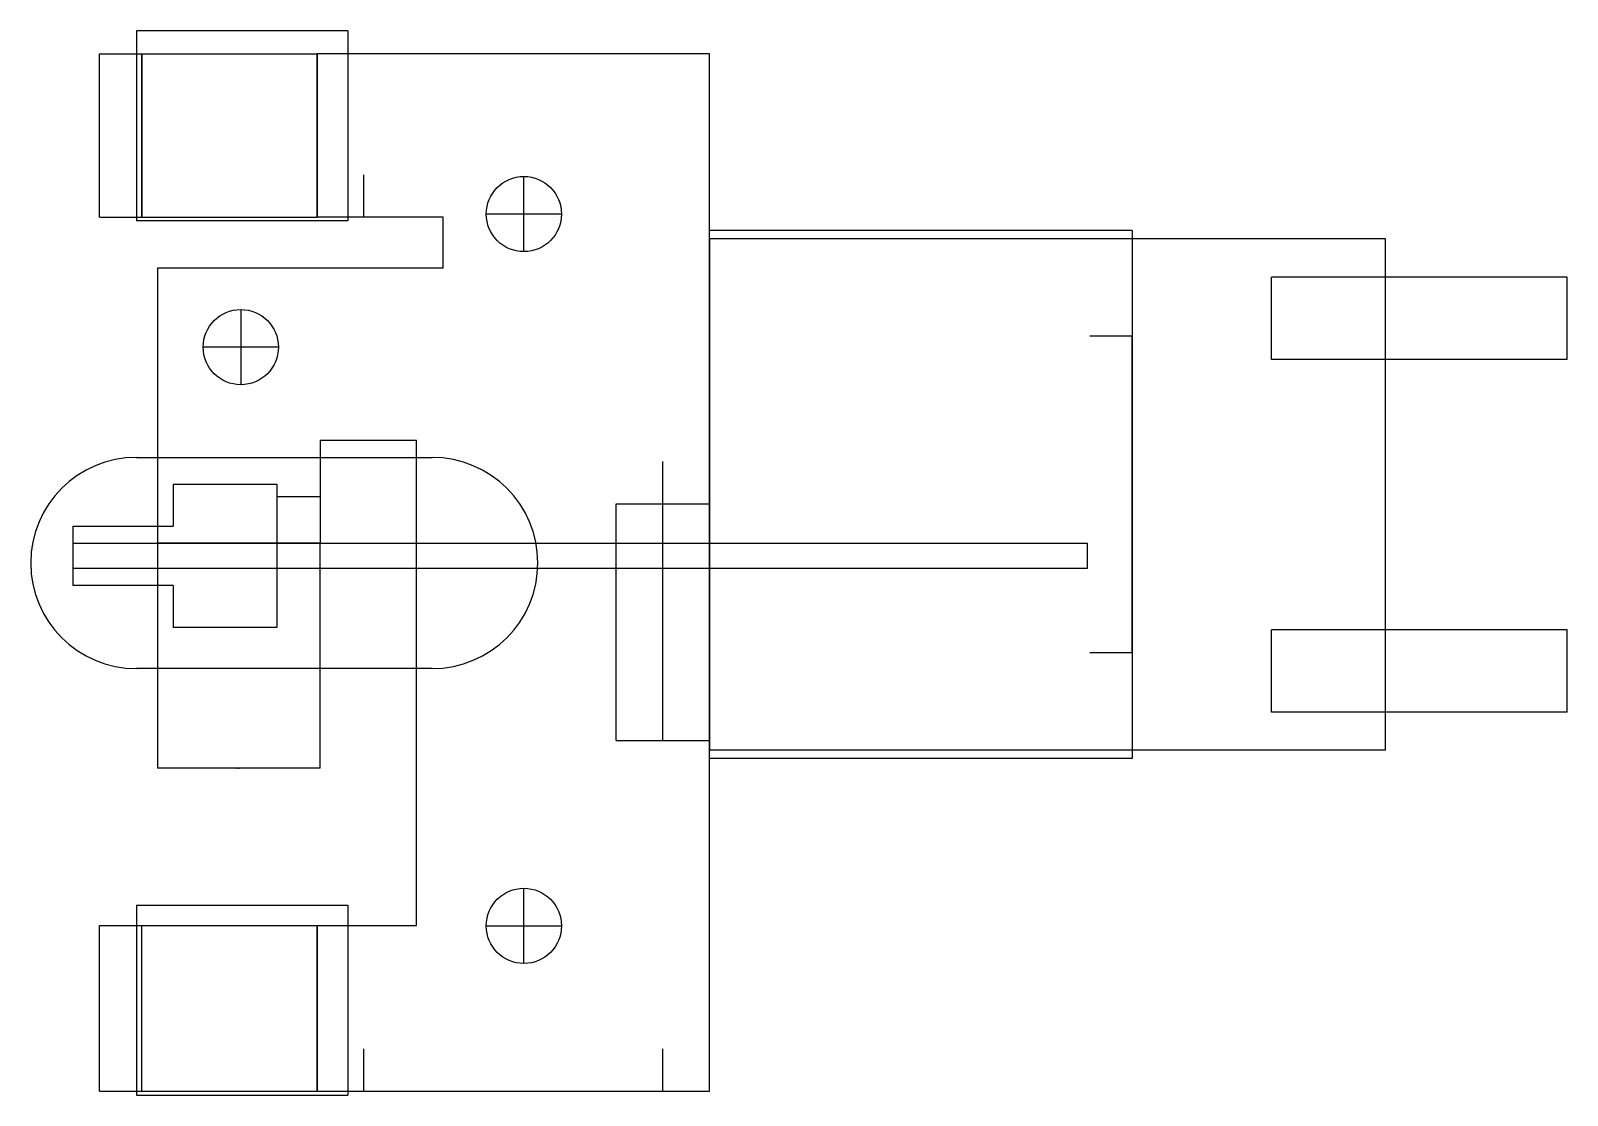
# Model space of a CAD drawing. Header units: inches. Extents: x -0.3 to 3.34, y -0.01 to 2.51.
import ezdxf

# ---------------------------------------------------------------- set-up
doc = ezdxf.new("R2010")
doc.units = ezdxf.units.IN
doc.header["$MEASUREMENT"] = 0
doc.linetypes.add('ACAD_ISO10W100', pattern=[18, 12, -3, 0, -3])
doc.linetypes.add('DOT', pattern=[6.35, 0, -6.35])
for name, color, linetype, lineweight, true_color in [('Bolts', 253, 'Continuous', 25, 0xa0a0a4), ('Center Locations', 253, 'ACAD_ISO10W100', 25, 0xa0a0a4), ('Kicker', 6, 'Continuous', 25, 0xff00ff), ('Leaf Switch', 56, 'Continuous', 25, 0x808000), ('Plastics', 5, 'Continuous', 25, 0x0000ff), ('Plastics ... Solder Lugs', 253, 'Continuous', 25, 0xa0a0a4), ('Playfield Cutout', 1, 'Continuous', 25, 0xff0000), ('Profile', 4, 'Continuous', 25, 0x00ffff), ('Profile ... Hidden Profile', 4, 'DOT', 25, 0x00ffff)]:
    doc.layers.add(name, color=color, linetype=linetype, lineweight=lineweight, true_color=true_color)
doc.layers.add('Mount Holes', color=7, linetype='Continuous', lineweight=25)

msp = doc.modelspace()

# ---------------------------------------------------------------- linework, layer by layer
at = {"layer": 'Bolts'}
for p, q in [((-0.137, 2.069), (-0.137, 2.455)), ((-0.137, 2.455), (-0.037, 2.455)), ((-0.037, 2.455), (-0.037, 2.069)), ((-0.137, 2.069), (-0.037, 2.069)), ((0, 1.297), (0, 0.764)), ((0, 1.297), (0.385, 1.297)), ((0.385, 0.764), (0.385, 1.297)), ((0.385, 0.764), (0, 0.764)), ((-0.137, 0), (-0.137, 0.392)), ((-0.137, 0.392), (-0.037, 0.392)), ((-0.037, 0), (-0.037, 0.392)), ((-0.137, 0), (-0.037, 0))]:
    msp.add_line(p, q, dxfattribs=at)
for p in [(0.1875, 0.764), (0.1875, 0.764), (0.1925, 0.764)]:
    msp.add_point(p, dxfattribs=at)
at = {"layer": 'Center Locations'}
for p, q in [((0.867, 1.987), (0.867, 2.165)), ((0.956, 2.076), (0.778, 2.076)), ((0.197, 1.85), (0.197, 1.672)), ((0.286, 1.761), (0.108, 1.761)), ((0.867, 0.302), (0.867, 0.48)), ((0.778, 0.391), (0.956, 0.391))]:
    msp.add_line(p, q, dxfattribs=at)
at = {"layer": 'Kicker'}
for p, q in [((-0.2, 1.297), (-0.2, 1.237)), ((-0.2, 1.297), (2.2, 1.297)), ((2.2, 1.297), (2.2, 1.237)), ((2.2, 1.237), (-0.2, 1.237))]:
    msp.add_line(p, q, dxfattribs=at)
at = {"layer": 'Leaf Switch'}
for p, q in [((-0.037, 2.069), (-0.037, 2.455)), ((-0.037, 2.455), (0.378, 2.455)), ((0.378, 2.455), (0.378, 2.069)), ((-0.037, 2.069), (0.378, 2.069)), ((-0.037, 0), (-0.037, 0.392)), ((-0.037, 0.392), (0.378, 0.392)), ((0.378, 0.392), (0.378, 0)), ((-0.037, 0), (0.378, 0))]:
    msp.add_line(p, q, dxfattribs=at)
at = {"layer": 'Mount Holes'}
for centre in [(0.867, 2.076), (0.197, 1.761), (0.867, 0.391)]:
    msp.add_circle(centre, 0.089, dxfattribs=at)
at = {"layer": 'Plastics'}
for p, q in [((2.906, 2.017), (1.306, 2.017)), ((1.306, 2.017), (1.306, 0.807)), ((2.906, 0.807), (2.906, 2.017)), ((0.037, 1.437), (0.282, 1.437)), ((0.037, 1.437), (0.037, 1.337)), ((0.282, 1.437), (0.282, 1.097)), ((-0.2, 1.337), (0.037, 1.337)), ((-0.2, 1.337), (-0.2, 1.197)), ((0.037, 1.197), (-0.2, 1.197)), ((0.037, 1.197), (0.037, 1.097)), ((0.282, 1.097), (0.037, 1.097)), ((2.906, 0.807), (1.306, 0.807))]:
    msp.add_line(p, q, dxfattribs=at)
at = {"layer": 'Plastics ... Solder Lugs'}
for p, q in [((3.336, 1.927), (2.636, 1.927)), ((2.636, 1.732), (2.636, 1.927)), ((3.336, 1.732), (3.336, 1.927)), ((3.336, 1.732), (2.636, 1.732)), ((2.636, 1.732), (2.636, 1.732)), ((3.336, 1.092), (2.636, 1.092)), ((2.636, 0.897), (2.636, 1.092)), ((3.336, 0.897), (3.336, 1.092)), ((3.336, 0.897), (2.636, 0.897))]:
    msp.add_line(p, q, dxfattribs=at)
at = {"layer": 'Playfield Cutout', "linetype": 'Continuous'}
for p, q in [((0.45, 2.51), (-0.05, 2.51)), ((-0.05, 2.51), (-0.05, 2.06)), ((0.45, 2.51), (0.45, 2.06)), ((0.45, 2.06), (-0.05, 2.06)), ((-0.05, 1.5), (0.65, 1.5)), ((0.65, 1), (-0.05, 1)), ((-0.05, 0.44), (0.45, 0.44)), ((-0.05, 0.44), (-0.05, -0.01)), ((0.45, 0.44), (0.45, -0.01)), ((-0.05, -0.01), (0.45, -0.01))]:
    msp.add_line(p, q, dxfattribs=at)
for centre, start, end in [((-0.05, 1.25), 90, 270), ((0.65, 1.25), 270, 90)]:
    msp.add_arc(centre, 0.25, start, end, dxfattribs=at)
at = {"layer": 'Profile'}
for p, q in [((1.306, 2.455), (0.378, 2.455)), ((0.378, 2.069), (0.378, 2.455)), ((1.306, 0), (1.306, 2.455)), ((0.676, 2.069), (0.378, 2.069)), ((0.676, 1.948), (0.676, 2.069)), ((2.306, 2.037), (1.306, 2.037)), ((2.306, 2.037), (2.306, 0.787)), ((0, 1.948), (0, 1.297)), ((0.676, 1.948), (0, 1.948)), ((2.306, 1.037), (2.306, 1.787)), ((0.613, 1.54), (0.385, 1.54)), ((0.385, 1.54), (0.385, 1.297)), ((0.613, 0.392), (0.613, 1.54)), ((1.085, 0.83), (1.085, 1.39)), ((1.085, 1.39), (1.306, 1.39)), ((1.196, 0.83), (1.196, 1.39)), ((0.385, 1.297), (0, 1.297)), ((1.085, 0.83), (1.306, 0.83)), ((2.306, 0.787), (1.306, 0.787)), ((0.378, 0), (0.378, 0.392)), ((0.378, 0.392), (0.613, 0.392)), ((0.378, 0), (1.306, 0))]:
    msp.add_line(p, q, dxfattribs=at)
at = {"layer": 'Profile ... Hidden Profile'}
for p, q in [((0.488, 2.069), (0.488, 2.455)), ((1.196, 1.39), (1.196, 2.455)), ((2.306, 1.787), (1.306, 1.787)), ((0.385, 1.407), (0, 1.407)), ((2.306, 1.037), (1.306, 1.037)), ((1.196, 0), (1.196, 0.83)), ((0.488, 0), (0.488, 0.392))]:
    msp.add_line(p, q, dxfattribs=at)

doc.saveas('drawing.dxf')
